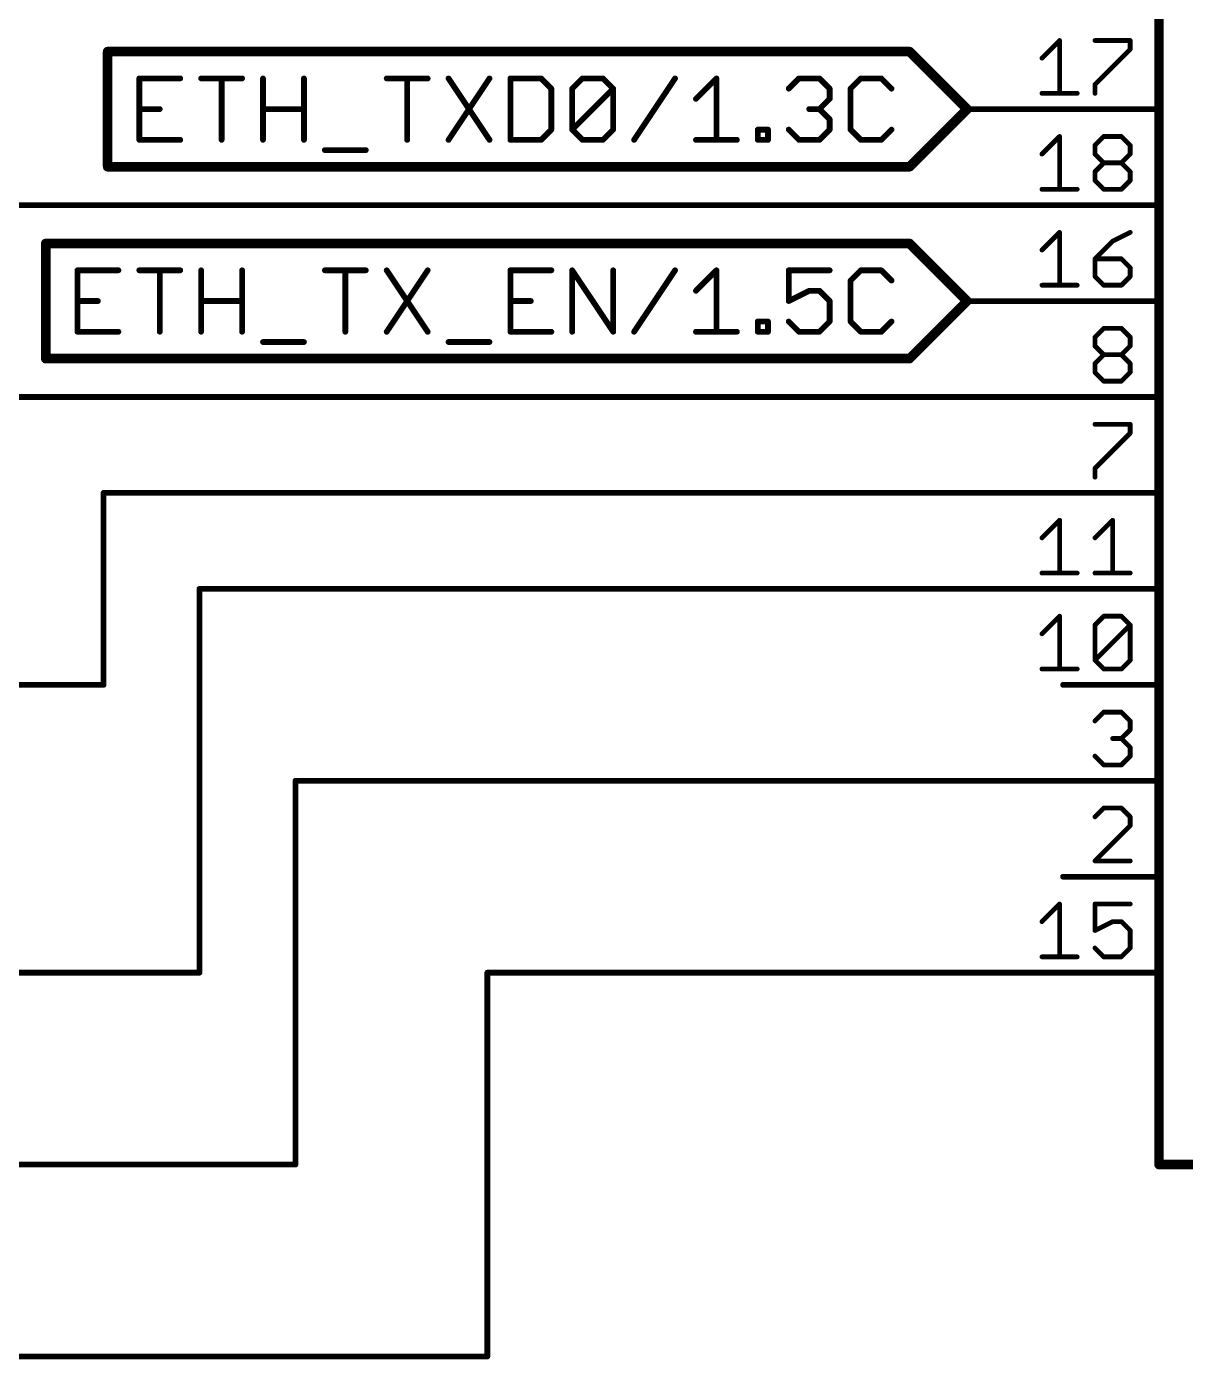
# Model space of a CAD drawing. Extents: x 0 to 388, y 0 to 261.
# Drawn here: x 69.09 to 99.76, y 172.64 to 207.92 of the extents above; entities that cross this region are included whole.
import ezdxf

# ---------------------------------------------------------------- set-up
doc = ezdxf.new("R2010")
doc.units = 0
for name, color, linetype in [('91', 94, 'CONTINUOUS'), ('94', 14, 'CONTINUOUS'), ('95', 251, 'CONTINUOUS')]:
    doc.layers.add(name, color=color, linetype=linetype)

msp = doc.modelspace()

# ---------------------------------------------------------------- linework, layer by layer
at = {"layer": '91', "const_width": 0.1524}
for points in [[(96.52, 205.74), (93.98, 205.74)], [(96.52, 203.2), (68.58, 203.2)], [(96.52, 200.66), (93.98, 200.66)], [(96.52, 198.12), (68.58, 198.12)], [(96.52, 195.58), (71.12, 195.58)], [(71.12, 195.58), (71.12, 190.5)], [(96.52, 193.04), (73.66, 193.04)], [(73.66, 193.04), (73.66, 182.88)], [(71.12, 190.5), (68.58, 190.5)], [(96.52, 187.96), (76.2, 187.96)], [(76.2, 187.96), (76.2, 177.8)], [(73.66, 182.88), (68.58, 182.88)], [(96.52, 182.88), (81.28, 182.88)], [(81.28, 182.88), (81.28, 172.72)], [(76.2, 177.8), (53.34, 177.8)], [(81.28, 172.72), (55.88, 172.72)]]:
    msp.add_lwpolyline(points, dxfattribs=at)
at = {"layer": '91', "const_width": 0.0762}
for points in [[(93.98, 205.7781, 1), (93.98, 205.7019)], [(96.52, 205.7019, 1), (96.52, 205.7781)], [(96.52, 203.1619, 1), (96.52, 203.2381)], [(93.98, 200.6981, 1), (93.98, 200.6219)], [(96.52, 200.6219, 1), (96.52, 200.6981)], [(96.52, 198.0819, 1), (96.52, 198.1581)], [(71.12, 195.6181, 1), (71.12, 195.5419)], [(71.1581, 195.58, 1), (71.0819, 195.58)], [(96.52, 195.5419, 1), (96.52, 195.6181)], [(73.66, 193.0781, 1), (73.66, 193.0019)], [(73.6981, 193.04, 1), (73.6219, 193.04)], [(96.52, 193.0019, 1), (96.52, 193.0781)], [(71.0819, 190.5, 1), (71.1581, 190.5)], [(71.12, 190.4619, 1), (71.12, 190.5381)], [(76.2, 187.9981, 1), (76.2, 187.9219)], [(76.2381, 187.96, 1), (76.1619, 187.96)], [(96.52, 187.9219, 1), (96.52, 187.9981)], [(73.6219, 182.88, 1), (73.6981, 182.88)], [(73.66, 182.8419, 1), (73.66, 182.9181)], [(81.28, 182.9181, 1), (81.28, 182.8419)], [(81.3181, 182.88, 1), (81.2419, 182.88)], [(96.52, 182.8419, 1), (96.52, 182.9181)], [(76.1619, 177.8, 1), (76.2381, 177.8)], [(76.2, 177.7619, 1), (76.2, 177.8381)], [(81.2419, 172.72, 1), (81.3181, 172.72)], [(81.28, 172.6819, 1), (81.28, 172.7581)]]:
    msp.add_lwpolyline(points, format="xyb", dxfattribs=at)
at = {"layer": '94'}
for points, const_width in [([(99.06, 177.8), (99.06, 215.9)], 0.254), ([(96.52, 205.74), (99.06, 205.74)], 0.1524), ([(96.52, 203.2), (99.06, 203.2)], 0.1524), ([(96.52, 200.66), (99.06, 200.66)], 0.1524), ([(96.52, 198.12), (99.06, 198.12)], 0.1524), ([(96.52, 195.58), (99.06, 195.58)], 0.1524), ([(96.52, 193.04), (99.06, 193.04)], 0.1524), ([(96.52, 190.5), (99.06, 190.5)], 0.1524), ([(96.52, 187.96), (99.06, 187.96)], 0.1524), ([(96.52, 185.42), (99.06, 185.42)], 0.1524), ([(96.52, 182.88), (99.06, 182.88)], 0.1524), ([(127, 177.8), (99.06, 177.8)], 0.254)]:
    msp.add_lwpolyline(points, dxfattribs=dict(at, const_width=const_width))
for points, const_width in [([(96.52, 205.7781, 1), (96.52, 205.7019)], 0.0762), ([(99.06, 205.7019, 1), (99.06, 205.7781)], 0.0762), ([(96.52, 203.2381, 1), (96.52, 203.1619)], 0.0762), ([(99.06, 203.1619, 1), (99.06, 203.2381)], 0.0762), ([(96.52, 200.6981, 1), (96.52, 200.6219)], 0.0762), ([(99.06, 200.6219, 1), (99.06, 200.6981)], 0.0762), ([(96.52, 198.1581, 1), (96.52, 198.0819)], 0.0762), ([(99.06, 198.0819, 1), (99.06, 198.1581)], 0.0762), ([(96.52, 195.6181, 1), (96.52, 195.5419)], 0.0762), ([(99.06, 195.5419, 1), (99.06, 195.6181)], 0.0762), ([(96.52, 193.0781, 1), (96.52, 193.0019)], 0.0762), ([(99.06, 193.0019, 1), (99.06, 193.0781)], 0.0762), ([(96.52, 190.5381, 1), (96.52, 190.4619)], 0.0762), ([(99.06, 190.4619, 1), (99.06, 190.5381)], 0.0762), ([(96.52, 187.9981, 1), (96.52, 187.9219)], 0.0762), ([(99.06, 187.9219, 1), (99.06, 187.9981)], 0.0762), ([(96.52, 185.4581, 1), (96.52, 185.3819)], 0.0762), ([(99.06, 185.3819, 1), (99.06, 185.4581)], 0.0762), ([(96.52, 182.9181, 1), (96.52, 182.8419)], 0.0762), ([(99.06, 182.8419, 1), (99.06, 182.9181)], 0.0762), ([(99.06, 177.8635, 1), (99.06, 177.7365)], 0.127), ([(98.9965, 177.8, 1), (99.1235, 177.8)], 0.127)]:
    msp.add_lwpolyline(points, format="xyb", dxfattribs=dict(at, const_width=const_width))
at = {"layer": '95'}
for points, const_width in [([(95.9613, 207.0912), (96.4274, 207.5573)], 0.127), ([(96.4274, 207.5573), (96.4274, 206.1591)], 0.127), ([(97.3646, 207.5573), (98.2968, 207.5573)], 0.127), ([(98.2968, 207.5573), (98.2968, 207.3243)], 0.127), ([(92.456, 207.264), (71.2295, 207.264)], 0.254), ([(71.2295, 204.216), (71.2295, 207.264)], 0.254), ([(93.98, 205.74), (92.456, 207.264)], 0.254), ([(98.2968, 207.3243), (97.3646, 206.3921)], 0.127), ([(73.1524, 206.5542), (72.0677, 206.5542)], 0.1524), ([(72.0677, 206.5542), (72.0677, 204.9272)], 0.1524), ([(73.7049, 206.5542), (74.7895, 206.5542)], 0.1524), ([(74.2472, 204.9272), (74.2472, 206.5542)], 0.1524), ([(75.342, 204.9272), (75.342, 206.5542)], 0.1524), ([(76.4267, 206.5542), (76.4267, 204.9272)], 0.1524), ([(78.6163, 206.5542), (79.701, 206.5542)], 0.1524), ([(79.1587, 204.9272), (79.1587, 206.5542)], 0.1524), ([(80.2535, 206.5542), (81.3381, 204.9272)], 0.1524), ([(81.3381, 206.5542), (80.2535, 204.9272)], 0.1524), ([(81.8906, 206.5542), (81.8906, 204.9272)], 0.1524), ([(82.7041, 206.5542), (81.8906, 206.5542)], 0.1524), ([(82.9753, 206.283), (82.7041, 206.5542)], 0.1524), ([(83.5278, 206.283), (83.799, 206.5542)], 0.1524), ([(83.799, 206.5542), (84.3413, 206.5542)], 0.1524), ([(84.3413, 206.5542), (84.6125, 206.283)], 0.1524), ([(85.165, 204.9272), (86.2496, 206.5542)], 0.1524), ([(86.8021, 206.0119), (87.3444, 206.5542)], 0.1524), ([(87.3444, 206.5542), (87.3444, 204.9272)], 0.1524), ([(89.2579, 206.283), (89.529, 206.5542)], 0.1524), ([(89.529, 206.5542), (90.0713, 206.5542)], 0.1524), ([(90.0713, 206.5542), (90.3425, 206.283)], 0.1524), ([(91.1662, 206.5542), (90.895, 206.283)], 0.1524), ([(91.7085, 206.5542), (91.1662, 206.5542)], 0.1524), ([(91.9797, 206.283), (91.7085, 206.5542)], 0.1524), ([(97.3646, 206.3921), (97.3646, 206.1591)], 0.127), ([(82.9753, 205.1984), (82.9753, 206.283)], 0.1524), ([(83.5278, 205.1984), (83.5278, 206.283)], 0.1524), ([(83.5278, 205.1984), (84.6125, 206.283)], 0.1524), ([(84.6125, 206.283), (84.6125, 205.1984)], 0.1524), ([(90.3425, 206.0119), (90.0713, 205.7407)], 0.1524), ([(90.3425, 206.283), (90.3425, 206.0119)], 0.1524), ([(90.895, 206.283), (90.895, 205.1984)], 0.1524), ([(95.9613, 206.1591), (96.8935, 206.1591)], 0.127), ([(72.0677, 205.7407), (72.61, 205.7407)], 0.1524), ([(75.342, 205.7407), (76.4267, 205.7407)], 0.1524), ([(90.0713, 205.7407), (89.8002, 205.7407)], 0.1524), ([(90.0713, 205.7407), (90.3425, 205.4695)], 0.1524), ([(93.98, 205.74), (92.456, 204.216)], 0.254), ([(90.3425, 205.4695), (90.3425, 205.1984)], 0.1524), ([(72.0677, 204.9272), (73.1524, 204.9272)], 0.1524), ([(81.8906, 204.9272), (82.7041, 204.9272)], 0.1524), ([(82.7041, 204.9272), (82.9753, 205.1984)], 0.1524), ([(83.799, 204.9272), (83.5278, 205.1984)], 0.1524), ([(84.3413, 204.9272), (83.799, 204.9272)], 0.1524), ([(84.6125, 205.1984), (84.3413, 204.9272)], 0.1524), ([(86.8021, 204.9272), (87.8868, 204.9272)], 0.1524), ([(88.4393, 204.9272), (88.4393, 205.1984)], 0.1524), ([(88.4393, 205.1984), (88.7104, 205.1984)], 0.1524), ([(88.7104, 204.9272), (88.4393, 204.9272)], 0.1524), ([(88.7104, 205.1984), (88.7104, 204.9272)], 0.1524), ([(89.529, 204.9272), (89.2579, 205.1984)], 0.1524), ([(90.0713, 204.9272), (89.529, 204.9272)], 0.1524), ([(90.3425, 205.1984), (90.0713, 204.9272)], 0.1524), ([(90.895, 205.1984), (91.1662, 204.9272)], 0.1524), ([(91.1662, 204.9272), (91.7085, 204.9272)], 0.1524), ([(91.7085, 204.9272), (91.9797, 205.1984)], 0.1524), ([(95.9613, 204.5512), (96.4274, 205.0173)], 0.127), ([(96.4274, 205.0173), (96.4274, 203.6191)], 0.127), ([(97.3646, 204.7843), (97.5977, 205.0173)], 0.127), ([(97.5977, 205.0173), (98.0637, 205.0173)], 0.127), ([(98.0637, 205.0173), (98.2968, 204.7843)], 0.127), ([(76.9792, 204.656), (78.0638, 204.656)], 0.1524), ([(97.3646, 204.5512), (97.3646, 204.7843)], 0.127), ([(98.2968, 204.7843), (98.2968, 204.5512)], 0.127), ([(92.456, 204.216), (71.2295, 204.216)], 0.254), ([(97.5977, 204.3182), (97.3646, 204.5512)], 0.127), ([(97.3646, 204.0852), (97.5977, 204.3182)], 0.127), ([(97.5977, 204.3182), (98.0637, 204.3182)], 0.127), ([(98.2968, 204.5512), (98.0637, 204.3182)], 0.127), ([(98.0637, 204.3182), (98.2968, 204.0852)], 0.127), ([(97.3646, 203.8521), (97.3646, 204.0852)], 0.127), ([(98.2968, 204.0852), (98.2968, 203.8521)], 0.127), ([(95.9613, 203.6191), (96.8935, 203.6191)], 0.127), ([(97.5977, 203.6191), (97.3646, 203.8521)], 0.127), ([(98.0637, 203.6191), (97.5977, 203.6191)], 0.127), ([(98.2968, 203.8521), (98.0637, 203.6191)], 0.127), ([(95.9613, 202.0112), (96.4274, 202.4773)], 0.127), ([(96.4274, 202.4773), (96.4274, 201.0791)], 0.127), ([(98.2968, 202.4773), (97.8307, 202.2443)], 0.127), ([(92.456, 202.184), (69.5924, 202.184)], 0.254), ([(69.5924, 199.136), (69.5924, 202.184)], 0.254), ([(93.98, 200.66), (92.456, 202.184)], 0.254), ([(97.8307, 202.2443), (97.3646, 201.7782)], 0.127), ([(97.3646, 201.7782), (97.3646, 201.3121)], 0.127), ([(98.0637, 201.7782), (97.3646, 201.7782)], 0.127), ([(98.2968, 201.5452), (98.0637, 201.7782)], 0.127), ([(71.5152, 201.4742), (70.4305, 201.4742)], 0.1524), ([(70.4305, 201.4742), (70.4305, 199.8472)], 0.1524), ([(72.0677, 201.4742), (73.1524, 201.4742)], 0.1524), ([(72.61, 199.8472), (72.61, 201.4742)], 0.1524), ([(73.7049, 199.8472), (73.7049, 201.4742)], 0.1524), ([(74.7895, 201.4742), (74.7895, 199.8472)], 0.1524), ([(76.9792, 201.4742), (78.0638, 201.4742)], 0.1524), ([(77.5215, 199.8472), (77.5215, 201.4742)], 0.1524), ([(78.6163, 201.4742), (79.701, 199.8472)], 0.1524), ([(79.701, 201.4742), (78.6163, 199.8472)], 0.1524), ([(82.9753, 201.4742), (81.8906, 201.4742)], 0.1524), ([(81.8906, 201.4742), (81.8906, 199.8472)], 0.1524), ([(83.5278, 199.8472), (83.5278, 201.4742)], 0.1524), ([(83.5278, 201.4742), (84.6125, 199.8472)], 0.1524), ([(84.6125, 199.8472), (84.6125, 201.4742)], 0.1524), ([(85.165, 199.8472), (86.2496, 201.4742)], 0.1524), ([(86.8021, 200.9319), (87.3444, 201.4742)], 0.1524), ([(87.3444, 201.4742), (87.3444, 199.8472)], 0.1524), ([(90.3425, 201.4742), (89.2578, 201.4742)], 0.1524), ([(89.2578, 201.4742), (89.2578, 200.6607)], 0.1524), ([(91.1662, 201.4742), (90.895, 201.203)], 0.1524), ([(91.7085, 201.4742), (91.1662, 201.4742)], 0.1524), ([(91.9797, 201.203), (91.7085, 201.4742)], 0.1524), ([(98.2968, 201.3121), (98.2968, 201.5452)], 0.127), ([(90.895, 201.203), (90.895, 200.1184)], 0.1524), ([(95.9613, 201.0791), (96.8935, 201.0791)], 0.127), ([(97.3646, 201.3121), (97.5977, 201.0791)], 0.127), ([(97.5977, 201.0791), (98.0637, 201.0791)], 0.127), ([(98.0637, 201.0791), (98.2968, 201.3121)], 0.127), ([(89.2578, 200.6607), (89.8002, 200.9319)], 0.1524), ([(89.8002, 200.9319), (90.0713, 200.9319)], 0.1524), ([(90.0713, 200.9319), (90.3425, 200.6607)], 0.1524), ([(93.98, 200.66), (92.456, 199.136)], 0.254), ([(70.4305, 200.6607), (70.9729, 200.6607)], 0.1524), ([(73.7049, 200.6607), (74.7895, 200.6607)], 0.1524), ([(81.8906, 200.6607), (82.433, 200.6607)], 0.1524), ([(90.3425, 200.6607), (90.3425, 200.1184)], 0.1524), ([(88.4393, 199.8472), (88.4393, 200.1184)], 0.1524), ([(88.4393, 200.1184), (88.7104, 200.1184)], 0.1524), ([(88.7104, 200.1184), (88.7104, 199.8472)], 0.1524), ([(89.529, 199.8472), (89.2578, 200.1184)], 0.1524), ([(90.3425, 200.1184), (90.0713, 199.8472)], 0.1524), ([(90.895, 200.1184), (91.1662, 199.8472)], 0.1524), ([(91.7085, 199.8472), (91.9797, 200.1184)], 0.1524), ([(70.4305, 199.8472), (71.5152, 199.8472)], 0.1524), ([(81.8906, 199.8472), (82.9753, 199.8472)], 0.1524), ([(86.8021, 199.8472), (87.8868, 199.8472)], 0.1524), ([(88.7104, 199.8472), (88.4393, 199.8472)], 0.1524), ([(90.0713, 199.8472), (89.529, 199.8472)], 0.1524), ([(91.1662, 199.8472), (91.7085, 199.8472)], 0.1524), ([(97.3646, 199.7043), (97.5977, 199.9373)], 0.127), ([(97.3646, 199.4712), (97.3646, 199.7043)], 0.127), ([(97.5977, 199.9373), (98.0637, 199.9373)], 0.127), ([(98.0637, 199.9373), (98.2968, 199.7043)], 0.127), ([(98.2968, 199.7043), (98.2968, 199.4712)], 0.127), ([(75.342, 199.576), (76.4267, 199.576)], 0.1524), ([(80.2535, 199.576), (81.3381, 199.576)], 0.1524), ([(97.5977, 199.2382), (97.3646, 199.4712)], 0.127), ([(98.2968, 199.4712), (98.0637, 199.2382)], 0.127), ([(92.456, 199.136), (69.5924, 199.136)], 0.254), ([(97.3646, 199.0052), (97.5977, 199.2382)], 0.127), ([(97.3646, 198.7721), (97.3646, 199.0052)], 0.127), ([(97.5977, 199.2382), (98.0637, 199.2382)], 0.127), ([(98.0637, 199.2382), (98.2968, 199.0052)], 0.127), ([(98.2968, 199.0052), (98.2968, 198.7721)], 0.127), ([(97.5977, 198.5391), (97.3646, 198.7721)], 0.127), ([(98.2968, 198.7721), (98.0637, 198.5391)], 0.127), ([(98.0637, 198.5391), (97.5977, 198.5391)], 0.127), ([(97.3646, 197.3973), (98.2968, 197.3973)], 0.127), ([(98.2968, 197.1643), (97.3646, 196.2321)], 0.127), ([(98.2968, 197.3973), (98.2968, 197.1643)], 0.127), ([(97.3646, 196.2321), (97.3646, 195.9991)], 0.127), ([(95.9613, 194.3912), (96.4274, 194.8573)], 0.127), ([(96.4274, 194.8573), (96.4274, 193.4591)], 0.127), ([(97.3646, 194.3912), (97.8307, 194.8573)], 0.127), ([(97.8307, 194.8573), (97.8307, 193.4591)], 0.127), ([(95.9613, 193.4591), (96.8935, 193.4591)], 0.127), ([(97.3646, 193.4591), (98.2968, 193.4591)], 0.127), ([(95.9613, 191.8512), (96.4274, 192.3173)], 0.127), ([(96.4274, 192.3173), (96.4274, 190.9191)], 0.127), ([(97.3646, 192.0843), (97.5977, 192.3173)], 0.127), ([(97.5977, 192.3173), (98.0637, 192.3173)], 0.127), ([(98.0637, 192.3173), (98.2968, 192.0843)], 0.127), ([(97.3646, 191.1521), (97.3646, 192.0843)], 0.127), ([(97.3646, 191.1521), (98.2968, 192.0843)], 0.127), ([(98.2968, 192.0843), (98.2968, 191.1521)], 0.127), ([(95.9613, 190.9191), (96.8935, 190.9191)], 0.127), ([(97.5977, 190.9191), (97.3646, 191.1521)], 0.127), ([(98.0637, 190.9191), (97.5977, 190.9191)], 0.127), ([(98.2968, 191.1521), (98.0637, 190.9191)], 0.127), ([(97.3646, 189.5443), (97.5977, 189.7773)], 0.127), ([(97.5977, 189.7773), (98.0637, 189.7773)], 0.127), ([(98.0637, 189.7773), (98.2968, 189.5443)], 0.127), ([(98.2968, 189.5443), (98.2968, 189.3112)], 0.127), ([(98.0637, 189.0782), (97.8307, 189.0782)], 0.127), ([(98.2968, 189.3112), (98.0637, 189.0782)], 0.127), ([(98.0637, 189.0782), (98.2968, 188.8452)], 0.127), ([(98.2968, 188.8452), (98.2968, 188.6121)], 0.127), ([(97.5977, 188.3791), (97.3646, 188.6121)], 0.127), ([(98.0637, 188.3791), (97.5977, 188.3791)], 0.127), ([(98.2968, 188.6121), (98.0637, 188.3791)], 0.127), ([(97.5977, 187.2373), (97.3646, 187.0043)], 0.127), ([(98.0637, 187.2373), (97.5977, 187.2373)], 0.127), ([(98.2968, 187.0043), (98.0637, 187.2373)], 0.127), ([(98.2968, 186.7712), (98.2968, 187.0043)], 0.127), ([(97.3646, 185.8391), (98.2968, 186.7712)], 0.127), ([(98.2968, 185.8391), (97.3646, 185.8391)], 0.127), ([(95.9613, 184.2312), (96.4274, 184.6973)], 0.127), ([(96.4274, 184.6973), (96.4274, 183.2991)], 0.127), ([(98.2968, 184.6973), (97.3646, 184.6973)], 0.127), ([(97.3646, 184.6973), (97.3646, 183.9982)], 0.127), ([(97.3646, 183.9982), (97.8307, 184.2312)], 0.127), ([(97.8307, 184.2312), (98.0637, 184.2312)], 0.127), ([(98.0637, 184.2312), (98.2968, 183.9982)], 0.127), ([(98.2968, 183.9982), (98.2968, 183.5321)], 0.127), ([(97.5977, 183.2991), (97.3646, 183.5321)], 0.127), ([(98.2968, 183.5321), (98.0637, 183.2991)], 0.127), ([(95.9613, 183.2991), (96.8935, 183.2991)], 0.127), ([(98.0637, 183.2991), (97.5977, 183.2991)], 0.127)]:
    msp.add_lwpolyline(points, dxfattribs=dict(at, const_width=const_width))
for points, const_width in [([(96.4592, 207.5573, 1), (96.3957, 207.5573)], 0.0635), ([(96.4499, 207.5348, 1), (96.405, 207.5797)], 0.0635), ([(97.3646, 207.589, 1), (97.3646, 207.5255)], 0.0635), ([(98.3285, 207.5573, 1), (98.265, 207.5573)], 0.0635), ([(98.2968, 207.5255, 1), (98.2968, 207.589)], 0.0635), ([(71.2295, 207.3275, 1), (71.2295, 207.2005)], 0.127), ([(71.293, 207.264, 1), (71.166, 207.264)], 0.127), ([(92.5009, 207.3089, 1), (92.4111, 207.2191)], 0.127), ([(92.456, 207.2005, 1), (92.456, 207.3275)], 0.127), ([(95.9389, 207.1137, 1), (95.9838, 207.0688)], 0.0635), ([(98.265, 207.3243, 1), (98.3285, 207.3243)], 0.0635), ([(98.3192, 207.3018, 1), (98.2743, 207.3467)], 0.0635), ([(72.0677, 206.5923, 1), (72.0677, 206.5161)], 0.0762), ([(72.1058, 206.5542, 1), (72.0296, 206.5542)], 0.0762), ([(73.1524, 206.5161, 1), (73.1524, 206.5923)], 0.0762), ([(73.7049, 206.5923, 1), (73.7049, 206.5161)], 0.0762), ([(74.2853, 206.5542, 1), (74.2091, 206.5542)], 0.0762), ([(74.7895, 206.5161, 1), (74.7895, 206.5923)], 0.0762), ([(75.3801, 206.5542, 1), (75.3039, 206.5542)], 0.0762), ([(76.4648, 206.5542, 1), (76.3886, 206.5542)], 0.0762), ([(78.6163, 206.5923, 1), (78.6163, 206.5161)], 0.0762), ([(79.1968, 206.5542, 1), (79.1206, 206.5542)], 0.0762), ([(79.701, 206.5161, 1), (79.701, 206.5923)], 0.0762), ([(80.2852, 206.5753, 1), (80.2218, 206.5331)], 0.0762), ([(81.3699, 206.5331, 1), (81.3064, 206.5753)], 0.0762), ([(81.9287, 206.5542, 1), (81.8525, 206.5542)], 0.0762), ([(81.8906, 206.5923, 1), (81.8906, 206.5161)], 0.0762), ([(82.7311, 206.5811, 1), (82.6772, 206.5272)], 0.0762), ([(82.7041, 206.5161, 1), (82.7041, 206.5923)], 0.0762), ([(83.799, 206.5923, 1), (83.799, 206.5161)], 0.0762), ([(83.8259, 206.5272, 1), (83.772, 206.5811)], 0.0762), ([(84.3682, 206.5811, 1), (84.3144, 206.5272)], 0.0762), ([(84.3413, 206.5161, 1), (84.3413, 206.5923)], 0.0762), ([(86.2813, 206.5331, 1), (86.2179, 206.5753)], 0.0762), ([(87.3825, 206.5542, 1), (87.3063, 206.5542)], 0.0762), ([(87.3714, 206.5272, 1), (87.3175, 206.5811)], 0.0762), ([(89.529, 206.5923, 1), (89.529, 206.5161)], 0.0762), ([(89.556, 206.5272, 1), (89.5021, 206.5811)], 0.0762), ([(90.0983, 206.5811, 1), (90.0444, 206.5272)], 0.0762), ([(90.0713, 206.5161, 1), (90.0713, 206.5923)], 0.0762), ([(91.1662, 206.5923, 1), (91.1662, 206.5161)], 0.0762), ([(91.1931, 206.5272, 1), (91.1392, 206.5811)], 0.0762), ([(91.7354, 206.5811, 1), (91.6816, 206.5272)], 0.0762), ([(91.7085, 206.5161, 1), (91.7085, 206.5923)], 0.0762), ([(97.3964, 206.3921, 1), (97.3329, 206.3921)], 0.0635), ([(97.3422, 206.4146, 1), (97.3871, 206.3697)], 0.0635), ([(83.0134, 206.283, 1), (82.9372, 206.283)], 0.0762), ([(82.9484, 206.2561, 1), (83.0022, 206.31)], 0.0762), ([(83.5659, 206.283, 1), (83.4897, 206.283)], 0.0762), ([(83.5009, 206.31, 1), (83.5547, 206.2561)], 0.0762), ([(84.6506, 206.283, 1), (84.5744, 206.283)], 0.0762), ([(84.6394, 206.2561, 1), (84.5855, 206.31)], 0.0762), ([(84.5855, 206.2561, 1), (84.6394, 206.31)], 0.0762), ([(86.7752, 206.0388, 1), (86.8291, 205.9849)], 0.0762), ([(89.2309, 206.31, 1), (89.2848, 206.2561)], 0.0762), ([(90.3806, 206.283, 1), (90.3044, 206.283)], 0.0762), ([(90.3044, 206.0119, 1), (90.3806, 206.0119)], 0.0762), ([(90.3156, 206.2561, 1), (90.3694, 206.31)], 0.0762), ([(90.3695, 205.9849, 1), (90.3156, 206.0388)], 0.0762), ([(90.9331, 206.283, 1), (90.8569, 206.283)], 0.0762), ([(90.8681, 206.31, 1), (90.9219, 206.2561)], 0.0762), ([(91.9527, 206.2561, 1), (92.0066, 206.31)], 0.0762), ([(95.9613, 206.1909, 1), (95.9613, 206.1274)], 0.0635), ([(96.3957, 206.1591, 1), (96.4592, 206.1591)], 0.0635), ([(96.8935, 206.1274, 1), (96.8935, 206.1909)], 0.0635), ([(97.3329, 206.1591, 1), (97.3964, 206.1591)], 0.0635), ([(72.0677, 205.7788, 1), (72.0677, 205.7026)], 0.0762), ([(72.61, 205.7026, 1), (72.61, 205.7788)], 0.0762), ([(75.342, 205.7788, 1), (75.342, 205.7026)], 0.0762), ([(76.4267, 205.7026, 1), (76.4267, 205.7788)], 0.0762), ([(89.8002, 205.7788, 1), (89.8002, 205.7026)], 0.0762), ([(90.0983, 205.7676, 1), (90.0444, 205.7138)], 0.0762), ([(90.0444, 205.7676, 1), (90.0983, 205.7138)], 0.0762), ([(90.0713, 205.7026, 1), (90.0713, 205.7788)], 0.0762), ([(94.0249, 205.6951, 1), (93.9351, 205.7849)], 0.127), ([(93.9351, 205.6951, 1), (94.0249, 205.7849)], 0.127), ([(90.3806, 205.4695, 1), (90.3044, 205.4695)], 0.0762), ([(90.3156, 205.4426, 1), (90.3695, 205.4965)], 0.0762), ([(72.0677, 204.9653, 1), (72.0677, 204.8891)], 0.0762), ([(73.1524, 204.8891, 1), (73.1524, 204.9653)], 0.0762), ([(80.2218, 204.9483, 1), (80.2852, 204.9061)], 0.0762), ([(81.3064, 204.9061, 1), (81.3699, 204.9483)], 0.0762), ([(81.8906, 204.9653, 1), (81.8906, 204.8891)], 0.0762), ([(82.6772, 204.9541, 1), (82.7311, 204.9003)], 0.0762), ([(82.7041, 204.8891, 1), (82.7041, 204.9653)], 0.0762), ([(82.9372, 205.1984, 1), (83.0134, 205.1984)], 0.0762), ([(83.0022, 205.1714, 1), (82.9484, 205.2253)], 0.0762), ([(83.5547, 205.2253, 1), (83.5009, 205.1714)], 0.0762), ([(83.5009, 205.2253, 1), (83.5547, 205.1714)], 0.0762), ([(83.4897, 205.1984, 1), (83.5659, 205.1984)], 0.0762), ([(83.799, 204.9653, 1), (83.799, 204.8891)], 0.0762), ([(83.772, 204.9003, 1), (83.8259, 204.9541)], 0.0762), ([(84.3144, 204.9541, 1), (84.3682, 204.9003)], 0.0762), ([(84.3413, 204.8891, 1), (84.3413, 204.9653)], 0.0762), ([(84.5744, 205.1984, 1), (84.6506, 205.1984)], 0.0762), ([(84.6394, 205.1714, 1), (84.5855, 205.2253)], 0.0762), ([(85.1333, 204.9483, 1), (85.1967, 204.9061)], 0.0762), ([(86.8021, 204.9653, 1), (86.8021, 204.8891)], 0.0762), ([(87.8868, 204.8891, 1), (87.8868, 204.9653)], 0.0762), ([(88.4774, 205.1984, 1), (88.4012, 205.1984)], 0.0762), ([(88.4393, 205.2365, 1), (88.4393, 205.1603)], 0.0762), ([(88.4393, 204.9653, 1), (88.4393, 204.8891)], 0.0762), ([(88.7485, 205.1984, 1), (88.6723, 205.1984)], 0.0762), ([(88.7104, 205.1603, 1), (88.7104, 205.2365)], 0.0762), ([(88.7104, 204.8891, 1), (88.7104, 204.9653)], 0.0762), ([(89.2848, 205.2253, 1), (89.2309, 205.1714)], 0.0762), ([(89.529, 204.9653, 1), (89.529, 204.8891)], 0.0762), ([(89.5021, 204.9003, 1), (89.556, 204.9541)], 0.0762), ([(90.0444, 204.9541, 1), (90.0983, 204.9003)], 0.0762), ([(90.0713, 204.8891, 1), (90.0713, 204.9653)], 0.0762), ([(90.3044, 205.1984, 1), (90.3806, 205.1984)], 0.0762), ([(90.3694, 205.1714, 1), (90.3156, 205.2253)], 0.0762), ([(90.9219, 205.2253, 1), (90.8681, 205.1714)], 0.0762), ([(90.8569, 205.1984, 1), (90.9331, 205.1984)], 0.0762), ([(91.1662, 204.9653, 1), (91.1662, 204.8891)], 0.0762), ([(91.1392, 204.9003, 1), (91.1931, 204.9541)], 0.0762), ([(91.6816, 204.9541, 1), (91.7354, 204.9003)], 0.0762), ([(91.7085, 204.8891, 1), (91.7085, 204.9653)], 0.0762), ([(92.0066, 205.1714, 1), (91.9527, 205.2253)], 0.0762), ([(96.4592, 205.0173, 1), (96.3957, 205.0173)], 0.0635), ([(96.4499, 204.9948, 1), (96.405, 205.0397)], 0.0635), ([(97.5977, 205.049, 1), (97.5977, 204.9855)], 0.0635), ([(97.6201, 204.9948, 1), (97.5752, 205.0397)], 0.0635), ([(98.0862, 205.0397, 1), (98.0413, 204.9948)], 0.0635), ([(98.0637, 204.9855, 1), (98.0637, 205.049)], 0.0635), ([(72.0296, 204.9272, 1), (72.1058, 204.9272)], 0.0762), ([(74.2091, 204.9272, 1), (74.2853, 204.9272)], 0.0762), ([(75.3039, 204.9272, 1), (75.3801, 204.9272)], 0.0762), ([(76.3886, 204.9272, 1), (76.4648, 204.9272)], 0.0762), ([(76.9792, 204.6941, 1), (76.9792, 204.6179)], 0.0762), ([(78.0638, 204.6179, 1), (78.0638, 204.6941)], 0.0762), ([(79.1206, 204.9272, 1), (79.1968, 204.9272)], 0.0762), ([(81.8525, 204.9272, 1), (81.9287, 204.9272)], 0.0762), ([(87.3063, 204.9272, 1), (87.3825, 204.9272)], 0.0762), ([(88.4012, 204.9272, 1), (88.4774, 204.9272)], 0.0762), ([(88.6723, 204.9272, 1), (88.7485, 204.9272)], 0.0762), ([(97.3964, 204.7843, 1), (97.3329, 204.7843)], 0.0635), ([(97.3422, 204.8067, 1), (97.3871, 204.7618)], 0.0635), ([(98.3285, 204.7843, 1), (98.265, 204.7843)], 0.0635), ([(98.2743, 204.7618, 1), (98.3192, 204.8067)], 0.0635), ([(71.2295, 204.2795, 1), (71.2295, 204.1525)], 0.127), ([(71.166, 204.216, 1), (71.293, 204.216)], 0.127), ([(92.4111, 204.2609, 1), (92.5009, 204.1711)], 0.127), ([(92.456, 204.1525, 1), (92.456, 204.2795)], 0.127), ([(95.9389, 204.5737, 1), (95.9838, 204.5288)], 0.0635), ([(97.3329, 204.5512, 1), (97.3964, 204.5512)], 0.0635), ([(97.3871, 204.5737, 1), (97.3422, 204.5288)], 0.0635), ([(97.5977, 204.3499, 1), (97.5977, 204.2864)], 0.0635), ([(97.6201, 204.2957, 1), (97.5752, 204.3406)], 0.0635), ([(97.5752, 204.2957, 1), (97.6201, 204.3406)], 0.0635), ([(98.0862, 204.3406, 1), (98.0413, 204.2957)], 0.0635), ([(98.0413, 204.3406, 1), (98.0862, 204.2957)], 0.0635), ([(98.0637, 204.2864, 1), (98.0637, 204.3499)], 0.0635), ([(98.265, 204.5512, 1), (98.3285, 204.5512)], 0.0635), ([(98.3192, 204.5288, 1), (98.2743, 204.5737)], 0.0635), ([(97.3964, 204.0852, 1), (97.3329, 204.0852)], 0.0635), ([(97.3422, 204.1076, 1), (97.3871, 204.0627)], 0.0635), ([(98.3285, 204.0852, 1), (98.265, 204.0852)], 0.0635), ([(98.2743, 204.0627, 1), (98.3192, 204.1076)], 0.0635), ([(95.9613, 203.6508, 1), (95.9613, 203.5874)], 0.0635), ([(96.3957, 203.6191, 1), (96.4592, 203.6191)], 0.0635), ([(96.8935, 203.5874, 1), (96.8935, 203.6508)], 0.0635), ([(97.3329, 203.8521, 1), (97.3964, 203.8521)], 0.0635), ([(97.3871, 203.8746, 1), (97.3422, 203.8297)], 0.0635), ([(97.5977, 203.6508, 1), (97.5977, 203.5874)], 0.0635), ([(97.5752, 203.5966, 1), (97.6201, 203.6416)], 0.0635), ([(98.0413, 203.6416, 1), (98.0862, 203.5966)], 0.0635), ([(98.0637, 203.5874, 1), (98.0637, 203.6508)], 0.0635), ([(98.265, 203.8521, 1), (98.3285, 203.8521)], 0.0635), ([(98.3192, 203.8297, 1), (98.2743, 203.8746)], 0.0635), ([(96.4592, 202.4773, 1), (96.3957, 202.4773)], 0.0635), ([(96.4499, 202.4548, 1), (96.405, 202.4997)], 0.0635), ([(98.3109, 202.4489, 1), (98.2826, 202.5057)], 0.0635), ([(69.5924, 202.2475, 1), (69.5924, 202.1205)], 0.127), ([(69.6559, 202.184, 1), (69.5289, 202.184)], 0.127), ([(92.5009, 202.2289, 1), (92.4111, 202.1391)], 0.127), ([(92.456, 202.1205, 1), (92.456, 202.2475)], 0.127), ([(97.8165, 202.2727, 1), (97.8449, 202.2159)], 0.0635), ([(97.8531, 202.2218, 1), (97.8082, 202.2667)], 0.0635), ([(95.9389, 202.0337, 1), (95.9838, 201.9888)], 0.0635), ([(97.3964, 201.7782, 1), (97.3329, 201.7782)], 0.0635), ([(97.3646, 201.8099, 1), (97.3646, 201.7464)], 0.0635), ([(97.3422, 201.8006, 1), (97.3871, 201.7557)], 0.0635), ([(98.0862, 201.8006, 1), (98.0413, 201.7557)], 0.0635), ([(98.0637, 201.7464, 1), (98.0637, 201.8099)], 0.0635), ([(70.4305, 201.5123, 1), (70.4305, 201.4361)], 0.0762), ([(70.4686, 201.4742, 1), (70.3924, 201.4742)], 0.0762), ([(71.5152, 201.4361, 1), (71.5152, 201.5123)], 0.0762), ([(72.0677, 201.5123, 1), (72.0677, 201.4361)], 0.0762), ([(72.6481, 201.4742, 1), (72.5719, 201.4742)], 0.0762), ([(73.1524, 201.4361, 1), (73.1524, 201.5123)], 0.0762), ([(73.743, 201.4742, 1), (73.6668, 201.4742)], 0.0762), ([(74.8276, 201.4742, 1), (74.7514, 201.4742)], 0.0762), ([(76.9792, 201.5123, 1), (76.9792, 201.4361)], 0.0762), ([(77.5596, 201.4742, 1), (77.4834, 201.4742)], 0.0762), ([(78.0638, 201.4361, 1), (78.0638, 201.5123)], 0.0762), ([(78.648, 201.4953, 1), (78.5846, 201.4531)], 0.0762), ([(79.7327, 201.4531, 1), (79.6693, 201.4953)], 0.0762), ([(81.8906, 201.5123, 1), (81.8906, 201.4361)], 0.0762), ([(81.9287, 201.4742, 1), (81.8525, 201.4742)], 0.0762), ([(82.9753, 201.4361, 1), (82.9753, 201.5123)], 0.0762), ([(83.5659, 201.4742, 1), (83.4897, 201.4742)], 0.0762), ([(83.5595, 201.4953, 1), (83.4961, 201.4531)], 0.0762), ([(84.6506, 201.4742, 1), (84.5744, 201.4742)], 0.0762), ([(86.2813, 201.4531, 1), (86.2179, 201.4953)], 0.0762), ([(87.3825, 201.4742, 1), (87.3063, 201.4742)], 0.0762), ([(87.3714, 201.4472, 1), (87.3175, 201.5011)], 0.0762), ([(89.2578, 201.5123, 1), (89.2578, 201.4361)], 0.0762), ([(89.2959, 201.4742, 1), (89.2197, 201.4742)], 0.0762), ([(90.3425, 201.4361, 1), (90.3425, 201.5123)], 0.0762), ([(91.1662, 201.5123, 1), (91.1662, 201.4361)], 0.0762), ([(91.1931, 201.4472, 1), (91.1392, 201.5011)], 0.0762), ([(91.7354, 201.5011, 1), (91.6816, 201.4472)], 0.0762), ([(91.7085, 201.4361, 1), (91.7085, 201.5123)], 0.0762), ([(98.3285, 201.5452, 1), (98.265, 201.5452)], 0.0635), ([(98.2743, 201.5227, 1), (98.3192, 201.5676)], 0.0635), ([(90.9331, 201.203, 1), (90.8569, 201.203)], 0.0762), ([(90.8681, 201.23, 1), (90.9219, 201.1761)], 0.0762), ([(91.9527, 201.1761, 1), (92.0066, 201.23)], 0.0762), ([(95.9613, 201.1108, 1), (95.9613, 201.0474)], 0.0635), ([(96.3957, 201.0791, 1), (96.4592, 201.0791)], 0.0635), ([(96.8935, 201.0474, 1), (96.8935, 201.1108)], 0.0635), ([(97.3329, 201.3121, 1), (97.3964, 201.3121)], 0.0635), ([(97.3871, 201.3346, 1), (97.3422, 201.2897)], 0.0635), ([(97.5977, 201.1108, 1), (97.5977, 201.0474)], 0.0635), ([(97.5752, 201.0566, 1), (97.6201, 201.1016)], 0.0635), ([(98.0413, 201.1016, 1), (98.0862, 201.0566)], 0.0635), ([(98.0637, 201.0474, 1), (98.0637, 201.1108)], 0.0635), ([(98.265, 201.3121, 1), (98.3285, 201.3121)], 0.0635), ([(98.3192, 201.2897, 1), (98.2743, 201.3346)], 0.0635), ([(86.7752, 200.9588, 1), (86.8291, 200.9049)], 0.0762), ([(89.8002, 200.97, 1), (89.8002, 200.8938)], 0.0762), ([(89.8172, 200.8978, 1), (89.7831, 200.9659)], 0.0762), ([(90.0983, 200.9588, 1), (90.0444, 200.9049)], 0.0762), ([(90.0713, 200.8938, 1), (90.0713, 200.97)], 0.0762), ([(94.0249, 200.6151, 1), (93.9351, 200.7049)], 0.127), ([(93.9351, 200.6151, 1), (94.0249, 200.7049)], 0.127), ([(70.4305, 200.6988, 1), (70.4305, 200.6226)], 0.0762), ([(70.9729, 200.6226, 1), (70.9729, 200.6988)], 0.0762), ([(73.7049, 200.6988, 1), (73.7049, 200.6226)], 0.0762), ([(74.7895, 200.6226, 1), (74.7895, 200.6988)], 0.0762), ([(81.8906, 200.6988, 1), (81.8906, 200.6226)], 0.0762), ([(82.433, 200.6226, 1), (82.433, 200.6988)], 0.0762), ([(89.2408, 200.6948, 1), (89.2749, 200.6266)], 0.0762), ([(89.2197, 200.6607, 1), (89.2959, 200.6607)], 0.0762), ([(90.3806, 200.6607, 1), (90.3044, 200.6607)], 0.0762), ([(90.3156, 200.6338, 1), (90.3694, 200.6876)], 0.0762), ([(88.4774, 200.1184, 1), (88.4012, 200.1184)], 0.0762), ([(88.4393, 200.1565, 1), (88.4393, 200.0803)], 0.0762), ([(88.7485, 200.1184, 1), (88.6723, 200.1184)], 0.0762), ([(88.7104, 200.0803, 1), (88.7104, 200.1565)], 0.0762), ([(89.2848, 200.1453, 1), (89.2309, 200.0914)], 0.0762), ([(90.3044, 200.1184, 1), (90.3806, 200.1184)], 0.0762), ([(90.3694, 200.0914, 1), (90.3156, 200.1453)], 0.0762), ([(90.9219, 200.1453, 1), (90.8681, 200.0914)], 0.0762), ([(90.8569, 200.1184, 1), (90.9331, 200.1184)], 0.0762), ([(92.0066, 200.0914, 1), (91.9527, 200.1453)], 0.0762), ([(70.4305, 199.8853, 1), (70.4305, 199.8091)], 0.0762), ([(70.3924, 199.8472, 1), (70.4686, 199.8472)], 0.0762), ([(71.5152, 199.8091, 1), (71.5152, 199.8853)], 0.0762), ([(72.5719, 199.8472, 1), (72.6481, 199.8472)], 0.0762), ([(73.6668, 199.8472, 1), (73.743, 199.8472)], 0.0762), ([(74.7514, 199.8472, 1), (74.8276, 199.8472)], 0.0762), ([(77.4834, 199.8472, 1), (77.5596, 199.8472)], 0.0762), ([(78.5846, 199.8683, 1), (78.648, 199.8261)], 0.0762), ([(79.6693, 199.8261, 1), (79.7327, 199.8683)], 0.0762), ([(81.8906, 199.8853, 1), (81.8906, 199.8091)], 0.0762), ([(81.8525, 199.8472, 1), (81.9287, 199.8472)], 0.0762), ([(82.9753, 199.8091, 1), (82.9753, 199.8853)], 0.0762), ([(83.4897, 199.8472, 1), (83.5659, 199.8472)], 0.0762), ([(84.5744, 199.8472, 1), (84.6506, 199.8472)], 0.0762), ([(84.5808, 199.8261, 1), (84.6442, 199.8683)], 0.0762), ([(85.1333, 199.8683, 1), (85.1967, 199.8261)], 0.0762), ([(86.8021, 199.8853, 1), (86.8021, 199.8091)], 0.0762), ([(87.3063, 199.8472, 1), (87.3825, 199.8472)], 0.0762), ([(87.8868, 199.8091, 1), (87.8868, 199.8853)], 0.0762), ([(88.4393, 199.8853, 1), (88.4393, 199.8091)], 0.0762), ([(88.4012, 199.8472, 1), (88.4774, 199.8472)], 0.0762), ([(88.6723, 199.8472, 1), (88.7485, 199.8472)], 0.0762), ([(88.7104, 199.8091, 1), (88.7104, 199.8853)], 0.0762), ([(89.529, 199.8853, 1), (89.529, 199.8091)], 0.0762), ([(89.5021, 199.8203, 1), (89.556, 199.8741)], 0.0762), ([(90.0444, 199.8741, 1), (90.0983, 199.8203)], 0.0762), ([(90.0713, 199.8091, 1), (90.0713, 199.8853)], 0.0762), ([(91.1662, 199.8853, 1), (91.1662, 199.8091)], 0.0762), ([(91.1392, 199.8203, 1), (91.1931, 199.8741)], 0.0762), ([(91.6816, 199.8741, 1), (91.7354, 199.8203)], 0.0762), ([(91.7085, 199.8091, 1), (91.7085, 199.8853)], 0.0762), ([(97.3964, 199.7043, 1), (97.3329, 199.7043)], 0.0635), ([(97.3422, 199.7267, 1), (97.3871, 199.6818)], 0.0635), ([(97.5977, 199.969, 1), (97.5977, 199.9055)], 0.0635), ([(97.6201, 199.9148, 1), (97.5752, 199.9597)], 0.0635), ([(98.0862, 199.9597, 1), (98.0413, 199.9148)], 0.0635), ([(98.0637, 199.9055, 1), (98.0637, 199.969)], 0.0635), ([(98.3285, 199.7043, 1), (98.265, 199.7043)], 0.0635), ([(98.2743, 199.6818, 1), (98.3192, 199.7267)], 0.0635), ([(75.342, 199.6141, 1), (75.342, 199.5379)], 0.0762), ([(76.4267, 199.5379, 1), (76.4267, 199.6141)], 0.0762), ([(80.2535, 199.6141, 1), (80.2535, 199.5379)], 0.0762), ([(81.3381, 199.5379, 1), (81.3381, 199.6141)], 0.0762), ([(97.3329, 199.4712, 1), (97.3964, 199.4712)], 0.0635), ([(97.3871, 199.4937, 1), (97.3422, 199.4488)], 0.0635), ([(98.265, 199.4712, 1), (98.3285, 199.4712)], 0.0635), ([(98.3192, 199.4488, 1), (98.2743, 199.4937)], 0.0635), ([(69.5924, 199.1995, 1), (69.5924, 199.0725)], 0.127), ([(69.5289, 199.136, 1), (69.6559, 199.136)], 0.127), ([(92.4111, 199.1809, 1), (92.5009, 199.0911)], 0.127), ([(92.456, 199.0725, 1), (92.456, 199.1995)], 0.127), ([(97.3964, 199.0052, 1), (97.3329, 199.0052)], 0.0635), ([(97.3422, 199.0276, 1), (97.3871, 198.9827)], 0.0635), ([(97.5977, 199.2699, 1), (97.5977, 199.2064)], 0.0635), ([(97.6201, 199.2157, 1), (97.5752, 199.2606)], 0.0635), ([(97.5752, 199.2157, 1), (97.6201, 199.2606)], 0.0635), ([(98.0862, 199.2606, 1), (98.0413, 199.2157)], 0.0635), ([(98.0413, 199.2606, 1), (98.0862, 199.2157)], 0.0635), ([(98.0637, 199.2064, 1), (98.0637, 199.2699)], 0.0635), ([(98.3285, 199.0052, 1), (98.265, 199.0052)], 0.0635), ([(98.2743, 198.9827, 1), (98.3192, 199.0276)], 0.0635), ([(97.3329, 198.7721, 1), (97.3964, 198.7721)], 0.0635), ([(97.3871, 198.7946, 1), (97.3422, 198.7497)], 0.0635), ([(98.265, 198.7721, 1), (98.3285, 198.7721)], 0.0635), ([(98.3192, 198.7497, 1), (98.2743, 198.7946)], 0.0635), ([(97.5977, 198.5709, 1), (97.5977, 198.5074)], 0.0635), ([(97.5752, 198.5166, 1), (97.6201, 198.5616)], 0.0635), ([(98.0413, 198.5616, 1), (98.0862, 198.5166)], 0.0635), ([(98.0637, 198.5074, 1), (98.0637, 198.5709)], 0.0635), ([(97.3646, 197.429, 1), (97.3646, 197.3655)], 0.0635), ([(98.3285, 197.3973, 1), (98.265, 197.3973)], 0.0635), ([(98.3192, 197.1418, 1), (98.2743, 197.1867)], 0.0635), ([(98.2968, 197.3655, 1), (98.2968, 197.429)], 0.0635), ([(98.265, 197.1643, 1), (98.3285, 197.1643)], 0.0635), ([(97.3964, 196.2321, 1), (97.3329, 196.2321)], 0.0635), ([(97.3422, 196.2546, 1), (97.3871, 196.2097)], 0.0635), ([(97.3329, 195.9991, 1), (97.3964, 195.9991)], 0.0635), ([(96.4592, 194.8573, 1), (96.3957, 194.8573)], 0.0635), ([(96.4499, 194.8348, 1), (96.405, 194.8797)], 0.0635), ([(97.8624, 194.8573, 1), (97.7989, 194.8573)], 0.0635), ([(97.8531, 194.8348, 1), (97.8082, 194.8797)], 0.0635), ([(95.9389, 194.4137, 1), (95.9838, 194.3688)], 0.0635), ([(97.3422, 194.4137, 1), (97.3871, 194.3688)], 0.0635), ([(95.9613, 193.4908, 1), (95.9613, 193.4274)], 0.0635), ([(96.3957, 193.4591, 1), (96.4592, 193.4591)], 0.0635), ([(96.8935, 193.4274, 1), (96.8935, 193.4908)], 0.0635), ([(97.3646, 193.4908, 1), (97.3646, 193.4274)], 0.0635), ([(97.7989, 193.4591, 1), (97.8624, 193.4591)], 0.0635), ([(98.2968, 193.4274, 1), (98.2968, 193.4908)], 0.0635), ([(96.4592, 192.3173, 1), (96.3957, 192.3173)], 0.0635), ([(96.4499, 192.2948, 1), (96.405, 192.3397)], 0.0635), ([(97.5977, 192.349, 1), (97.5977, 192.2855)], 0.0635), ([(97.6201, 192.2948, 1), (97.5752, 192.3397)], 0.0635), ([(98.0862, 192.3397, 1), (98.0413, 192.2948)], 0.0635), ([(98.0637, 192.2855, 1), (98.0637, 192.349)], 0.0635), ([(97.3964, 192.0843, 1), (97.3329, 192.0843)], 0.0635), ([(97.3422, 192.1067, 1), (97.3871, 192.0618)], 0.0635), ([(98.3285, 192.0843, 1), (98.265, 192.0843)], 0.0635), ([(98.3192, 192.0618, 1), (98.2743, 192.1067)], 0.0635), ([(98.2743, 192.0618, 1), (98.3192, 192.1067)], 0.0635), ([(95.9389, 191.8737, 1), (95.9838, 191.8288)], 0.0635), ([(95.9613, 190.9509, 1), (95.9613, 190.8874)], 0.0635), ([(96.3957, 190.9191, 1), (96.4592, 190.9191)], 0.0635), ([(96.8935, 190.8874, 1), (96.8935, 190.9509)], 0.0635), ([(97.3329, 191.1521, 1), (97.3964, 191.1521)], 0.0635), ([(97.3871, 191.1746, 1), (97.3422, 191.1297)], 0.0635), ([(97.3422, 191.1746, 1), (97.3871, 191.1297)], 0.0635), ([(97.5977, 190.9509, 1), (97.5977, 190.8874)], 0.0635), ([(97.5752, 190.8966, 1), (97.6201, 190.9416)], 0.0635), ([(98.0413, 190.9416, 1), (98.0862, 190.8966)], 0.0635), ([(98.0637, 190.8874, 1), (98.0637, 190.9509)], 0.0635), ([(98.265, 191.1521, 1), (98.3285, 191.1521)], 0.0635), ([(98.3192, 191.1297, 1), (98.2743, 191.1746)], 0.0635), ([(97.5977, 189.809, 1), (97.5977, 189.7455)], 0.0635), ([(97.6201, 189.7548, 1), (97.5752, 189.7997)], 0.0635), ([(98.0862, 189.7997, 1), (98.0413, 189.7548)], 0.0635), ([(98.0637, 189.7455, 1), (98.0637, 189.809)], 0.0635), ([(97.3422, 189.5667, 1), (97.3871, 189.5218)], 0.0635), ([(98.3285, 189.5443, 1), (98.265, 189.5443)], 0.0635), ([(98.2743, 189.5218, 1), (98.3192, 189.5667)], 0.0635), ([(97.8307, 189.1099, 1), (97.8307, 189.0464)], 0.0635), ([(98.0862, 189.1006, 1), (98.0413, 189.0557)], 0.0635), ([(98.0413, 189.1006, 1), (98.0862, 189.0557)], 0.0635), ([(98.0637, 189.0464, 1), (98.0637, 189.1099)], 0.0635), ([(98.265, 189.3112, 1), (98.3285, 189.3112)], 0.0635), ([(98.3192, 189.2888, 1), (98.2743, 189.3337)], 0.0635), ([(98.3285, 188.8452, 1), (98.265, 188.8452)], 0.0635), ([(98.2743, 188.8227, 1), (98.3192, 188.8676)], 0.0635), ([(97.3871, 188.6346, 1), (97.3422, 188.5897)], 0.0635), ([(97.5977, 188.4109, 1), (97.5977, 188.3474)], 0.0635), ([(97.5752, 188.3566, 1), (97.6201, 188.4016)], 0.0635), ([(98.0413, 188.4016, 1), (98.0862, 188.3566)], 0.0635), ([(98.0637, 188.3474, 1), (98.0637, 188.4109)], 0.0635), ([(98.265, 188.6121, 1), (98.3285, 188.6121)], 0.0635), ([(98.3192, 188.5897, 1), (98.2743, 188.6346)], 0.0635), ([(97.3422, 187.0267, 1), (97.3871, 186.9818)], 0.0635), ([(97.5977, 187.269, 1), (97.5977, 187.2055)], 0.0635), ([(97.6201, 187.2148, 1), (97.5752, 187.2597)], 0.0635), ([(98.0862, 187.2597, 1), (98.0413, 187.2148)], 0.0635), ([(98.0637, 187.2055, 1), (98.0637, 187.269)], 0.0635), ([(98.3285, 187.0043, 1), (98.265, 187.0043)], 0.0635), ([(98.2743, 186.9818, 1), (98.3192, 187.0267)], 0.0635), ([(98.265, 186.7712, 1), (98.3285, 186.7712)], 0.0635), ([(98.3192, 186.7488, 1), (98.2743, 186.7937)], 0.0635), ([(97.3646, 185.8708, 1), (97.3646, 185.8074)], 0.0635), ([(97.3422, 185.8616, 1), (97.3871, 185.8166)], 0.0635), ([(98.2968, 185.8074, 1), (98.2968, 185.8708)], 0.0635), ([(96.4592, 184.6973, 1), (96.3957, 184.6973)], 0.0635), ([(96.4499, 184.6748, 1), (96.405, 184.7197)], 0.0635), ([(97.3964, 184.6973, 1), (97.3329, 184.6973)], 0.0635), ([(97.3646, 184.729, 1), (97.3646, 184.6655)], 0.0635), ([(98.2968, 184.6655, 1), (98.2968, 184.729)], 0.0635), ([(95.9389, 184.2537, 1), (95.9838, 184.2088)], 0.0635), ([(97.8307, 184.263, 1), (97.8307, 184.1995)], 0.0635), ([(97.8449, 184.2028, 1), (97.8165, 184.2596)], 0.0635), ([(98.0862, 184.2537, 1), (98.0413, 184.2088)], 0.0635), ([(98.0637, 184.1995, 1), (98.0637, 184.263)], 0.0635), ([(97.3504, 184.0266, 1), (97.3788, 183.9698)], 0.0635), ([(97.3329, 183.9982, 1), (97.3964, 183.9982)], 0.0635), ([(98.3285, 183.9982, 1), (98.265, 183.9982)], 0.0635), ([(98.2743, 183.9757, 1), (98.3192, 184.0206)], 0.0635), ([(97.3871, 183.5546, 1), (97.3422, 183.5097)], 0.0635), ([(98.265, 183.5321, 1), (98.3285, 183.5321)], 0.0635), ([(98.3192, 183.5097, 1), (98.2743, 183.5546)], 0.0635), ([(95.9613, 183.3308, 1), (95.9613, 183.2674)], 0.0635), ([(96.3957, 183.2991, 1), (96.4592, 183.2991)], 0.0635), ([(96.8935, 183.2674, 1), (96.8935, 183.3308)], 0.0635), ([(97.5977, 183.3308, 1), (97.5977, 183.2674)], 0.0635), ([(97.5752, 183.2766, 1), (97.6201, 183.3216)], 0.0635), ([(98.0413, 183.3216, 1), (98.0862, 183.2766)], 0.0635), ([(98.0637, 183.2674, 1), (98.0637, 183.3308)], 0.0635)]:
    msp.add_lwpolyline(points, format="xyb", dxfattribs=dict(at, const_width=const_width))

doc.saveas('drawing.dxf')
